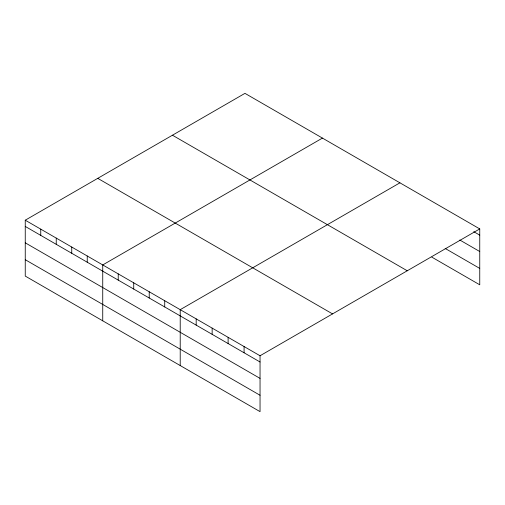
<?xml version="1.0" encoding="UTF-8"?>
<svg xmlns="http://www.w3.org/2000/svg" width="505" height="505" viewBox="0 0 505 505"><rect width="100%" height="100%" fill="white"/><g stroke="black" fill="none" stroke-linecap="round" stroke-linejoin="round"><path stroke-width="0.76" d="M25.25 220.199L260.043 355.76L260.043 411.644L25.25 276.084L25.25 220.199L244.957 93.356L479.75 228.916L479.75 284.801L431.851 257.146M322.436 138.092L102.736 264.936L102.736 320.82M399.922 182.823L180.216 309.666L180.216 365.557M260.043 355.76L479.75 228.916M473.766 231.688L479.75 235.147M459.79 240.008L479.75 251.528M445.158 248.441L479.75 268.414M172.451 135.214L407.251 270.775M97.749 178.341L332.549 313.902M25.25 226.429L260.043 361.99M25.25 242.817L260.043 378.378M25.25 259.703L260.043 395.257M244.079 346.537L244.079 352.768M228.115 337.321L228.115 343.551M212.15 328.105L212.15 334.335M196.18 318.889L196.18 325.119M164.718 300.721L164.718 306.952M149.221 291.776L149.221 298.007M133.724 282.825L133.724 289.056M118.227 273.88L118.227 280.111M87.239 255.984L87.239 262.215M71.742 247.04L71.742 253.27M56.244 238.095L56.244 244.325M40.747 229.144L40.747 235.374"/></g></svg>
